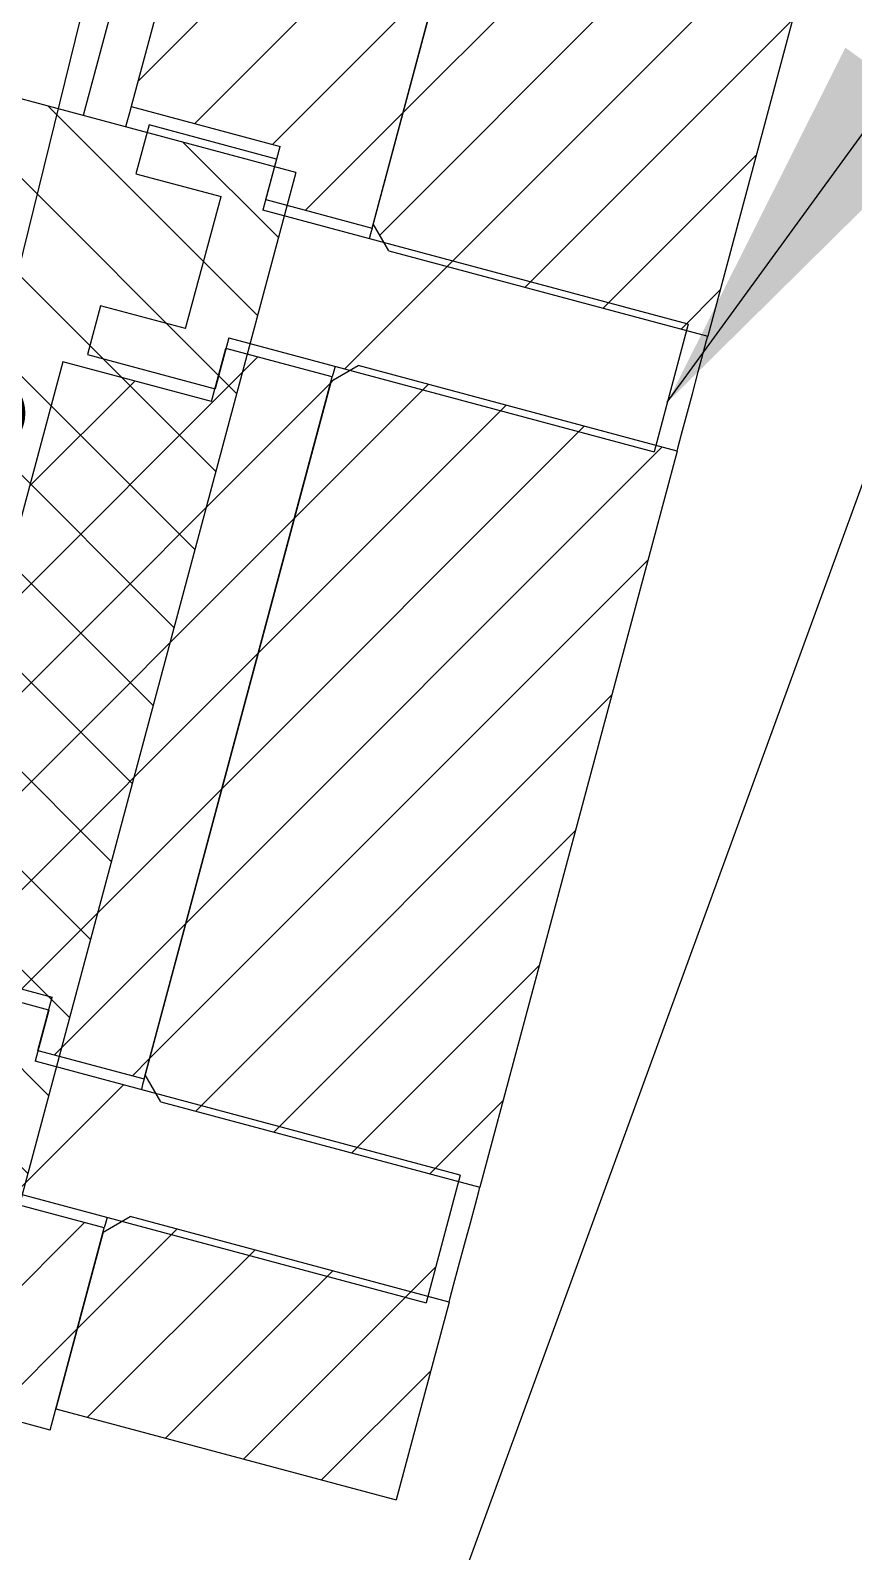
# Model space of a CAD drawing. Header units: millimetres. Extents: x 2 to 418, y 2 to 295.
# Drawn here: x 215.07 to 222.55, y 85.95 to 99.77 of the extents above; entities that cross this region are included whole.
import ezdxf

# ---------------------------------------------------------------- set-up
doc = ezdxf.new("R2010")
doc.units = ezdxf.units.MM
doc.dimstyles.new('SLDDIMSTYLE0', dxfattribs={"dimtxt": 0.18, "dimasz": 0.762, "dimexe": 0, "dimexo": 0.0625, "dimgap": 0, "dimtad": 0, "dimtih": 1, "dimtoh": 1, "dimdec": 0, "dimrnd": 1e-09, "dimzin": 0, "dimdsep": 46, "dimtxsty": 'Standard', "dimblk1": 'DOT', "dimblk2": 'DOT', "dimsah": 1, "dimcen": 0.09, "dimadec": 0, "dimazin": 0, "dimtfac": 0.762, "dimtdec": 0, "dimtofl": 0, "dimtmove": 0, "dimatfit": 3, "dimldrblk": 'DOT', "dimfxl": 1, "dimfrac": 2, "dimtolj": 1, "dimtzin": 0, "dimarcsym": 0})
doc.dimstyles.new('SLDDIMSTYLE1', dxfattribs={"dimtxt": 0.18, "dimasz": 3.556, "dimexe": 0, "dimexo": 0.0625, "dimgap": 0, "dimtad": 0, "dimtih": 1, "dimtoh": 1, "dimdec": 0, "dimrnd": 1e-09, "dimzin": 0, "dimdsep": 46, "dimtxsty": 'Standard', "dimsah": 1, "dimcen": 0.09, "dimadec": 0, "dimazin": 0, "dimtfac": 3.556, "dimtdec": 0, "dimtofl": 0, "dimtmove": 0, "dimatfit": 3, "dimfxl": 1, "dimfrac": 2, "dimtolj": 1, "dimtzin": 0, "dimarcsym": 0})
pattern_1 = [(45, (0, 0), (-0.4490128060534576, 0.4490128060534577), [])]
pattern_2 = [(45, (0, 0), (-2.245064030267288, 2.245064030267288), [])]

# ---------------------------------------------------------------- blocks, each defined once
blk = doc.blocks.new('_Dot')
at = {"color": 0, "linetype": 'ByBlock', "lineweight": -2}
blk.add_line((-0.5, 0), (-1, 0), dxfattribs=at)
at = {"color": 0, "linetype": 'ByBlock', "const_width": 0.5}
blk.add_lwpolyline([(-0.25, 0, 1), (0.25, 0, 1)], format="xyb", close=True, dxfattribs=at)

msp = doc.modelspace()

# ---------------------------------------------------------------- hatches: boundary and pattern name
at = {"linetype": 'Continuous', "lineweight": 18}
h = msp.add_hatch(dxfattribs=at)
h.set_pattern_fill('ANSI31', scale=0.2, style=0)
h.set_pattern_definition(pattern_1)
h.paths.add_polyline_path([(217.3382398159926, 98.71375595355772), (217.2088302934413, 98.23079304041319), (218.1747561197304, 97.97197399531066), (219.8829618174071, 104.3470844488185), (218.917035991118, 104.605903493921), (218.7876264685667, 104.1229405807765), (217.435330311762, 104.48528724392), (215.9859436591879, 99.07610261670126)], flags=0)
h = msp.add_hatch(dxfattribs=at)
h.set_pattern_fill('ANSI31', scale=0.2, style=0)
h.set_pattern_definition(pattern_1)
h.paths.add_polyline_path([(221.2243077166374, 96.98920491877679), (222.3268768487741, 101.1040489387682), (219.2359142046491, 101.9322698830963), (218.1851088815329, 98.01061102836267), (218.3265302377702, 97.76566205408434)], flags=0)
h = msp.add_hatch(dxfattribs=at)
h.set_pattern_fill('ANSI31', scale=0.2, angle=90, style=0)
h.set_pattern_definition([(135.0000000000002, (0, 0), (-0.4490128060534562, -0.4490128060534592), [])])
h.paths.add_polyline_path([(214.3755755624688, 86.8842017726114), (217.4814041036991, 98.47531168808023), (214.390441459574, 99.30353263240829), (211.2846129183438, 87.71242271693947)], flags=0)
h = msp.add_hatch(dxfattribs=at)
h.set_pattern_fill('ANSI31', style=0)
h.set_pattern_definition(pattern_2)
h.paths.add_polyline_path([(220.7360688399643, 95.93981328582731), (221.0466516940874, 97.0989242773742), (217.1829483889311, 98.13420045778429), (217.3071815305803, 98.59784485440304), (216.1480705390334, 98.90842770852606), (216.0293154857814, 98.46522781613396), (216.8020561468126, 98.25817258005195), (216.4805171158953, 97.05817258005193), (215.707776454864, 97.26522781613394), (215.589021401612, 96.82202792374167), (216.7481323931588, 96.51144506961865), (216.872365534808, 96.9750894662374)], flags=0)
h = msp.add_hatch(dxfattribs=at)
h.set_pattern_fill('ANSI31', scale=0.2, style=0)
h.set_pattern_definition(pattern_1)
h.paths.add_polyline_path([(216.1042037589102, 90.24456738499812), (217.8124094565869, 96.61967783850598), (216.8464836302978, 96.8784968836085), (216.7170741077466, 96.39553397046394), (215.3647779509419, 96.75788063360748), (213.9153912983677, 91.3486960063887), (215.2676874551724, 90.98634934324518), (215.1382779326212, 90.50338643010065)], flags=0)
h = msp.add_hatch(dxfattribs=at)
h.set_pattern_fill('ANSI31', scale=0.2, style=0)
h.set_pattern_definition(pattern_1)
h.paths.add_polyline_path([(216.1145565207127, 90.28320441805013), (216.25597787695, 90.0382554437718), (219.1537553558172, 89.26179830846425), (220.9447831479266, 95.94600502638458), (218.0470056690594, 96.72246216169215), (217.8020566947811, 96.58104080545485)], flags=0)
h = msp.add_hatch(dxfattribs=at)
h.set_pattern_fill('ANSI31', style=0)
h.set_pattern_definition(pattern_2)
h.paths.add_polyline_path([(218.6655164791442, 88.21240667551476), (218.9760993332672, 89.37151766706165), (215.1123960281109, 90.40679384747175), (215.2366291697601, 90.8704382440905), (214.0775181782132, 91.1810210982135), (213.9587631249612, 90.73782120582136), (214.7315037859925, 90.53076596973933), (214.4099647550751, 89.33076596973932), (213.6372240940438, 89.53782120582134), (213.5184690407918, 89.09462131342913), (214.6775800323387, 88.7840384593061), (214.8018131739879, 89.24768285592485)], flags=0)
h = msp.add_hatch(dxfattribs=at)
h.set_pattern_fill('ANSI31', scale=0.2, style=0)
h.set_pattern_definition(pattern_1)
h.paths.add_polyline_path([(212.9318789269782, 87.67817786649023), (215.2501009100719, 87.05701215824419), (215.7418570957667, 88.89227122819342), (214.7759312694776, 89.15109027329595), (214.6465217469264, 88.66812736015139), (213.2942255901217, 89.03047402329493)], flags=0)
h = msp.add_hatch(dxfattribs=at)
h.set_pattern_fill('ANSI31', scale=0.2, style=0)
h.set_pattern_definition(pattern_1)
h.paths.add_polyline_path([(218.3928273632158, 86.42197637917438), (218.8742307871065, 88.21859841607204), (215.9764533082393, 88.99505555137961), (215.731504333961, 88.8536341951423), (215.3018647190908, 87.25019732350245)], flags=0)

# ---------------------------------------------------------------- linework, layer by layer
at = {"color": 7, "linetype": 'Continuous', "lineweight": 25}
for p, q in [((217.4353303486, 104.4852878573), (215.9859435731, 99.0761022689)), ((218.1747557693, 97.9719739082), (219.8829615587, 104.3470855477)), ((219.2359143966, 101.9322689297), (218.1851090961, 98.010611129)), ((222.3268764192, 101.1040474894), (221.22430821, 96.9892050745)), ((217.4814039939, 98.4753112914), (214.3904415989, 99.3035327318)), ((215.9859435731, 99.0761022689), (217.3382395976, 98.7137566926)), ((216.1480704421, 98.9084284427), (216.0293156379, 98.4652276757)), ((217.3071818524, 98.5978450301), (216.1480704421, 98.9084284427)), ((217.2088304633, 98.2307936671), (217.3382395976, 98.7137566926)), ((217.3071818524, 98.5978450301), (217.1829486364, 98.1341998699)), ((217.4814039939, 98.4753112914), (214.3755754554, 86.884201658)), ((216.0293156379, 98.4652276757), (216.8020563298, 98.2581730606)), ((216.4805168384, 97.0581721189), (216.8020563298, 98.2581730606)), ((217.2088304633, 98.2307936671), (218.1747557693, 97.9719739082)), ((221.0466513508, 97.0989238145), (217.1829486364, 98.1341998699)), ((218.3265300566, 97.765661371), (218.1851090961, 98.010611129)), ((218.3265300566, 97.765661371), (221.22430821, 96.9892050745)), ((215.7077761465, 97.265228224), (215.5890213424, 96.822027457)), ((216.4805168384, 97.0581721189), (215.7077761465, 97.265228224)), ((216.8723652237, 96.9750892045), (216.7481327527, 96.5114455344)), ((216.8723652237, 96.9750892045), (220.7360686832, 95.9398131492)), ((221.0466513508, 97.0989238145), (220.7360686832, 95.9398131492)), ((216.7170742625, 96.3955338719), (216.8464833969, 96.8784968974)), ((217.812409448, 96.6196771385), (216.8464833969, 96.8784968974)), ((215.3647782379, 96.7578809383), (213.9153914624, 91.3486953499)), ((216.7170742625, 96.3955338719), (215.3647782379, 96.7578809383)), ((215.5890213424, 96.822027457), (216.7481327527, 96.5114455344)), ((217.8020568663, 96.5810414078), (218.0470058793, 96.7224623682)), ((220.9447832876, 95.9460045817), (218.0470058793, 96.7224623682)), ((216.1042036587, 90.2445669892), (217.812409448, 96.6196771385)), ((217.8020568663, 96.5810414078), (216.1145562404, 90.28320421)), ((220.9447832876, 95.9460045817), (219.1537553543, 89.2617981555)), ((213.9153914624, 91.3486953499), (215.267687487, 90.9863497736)), ((215.2366289967, 90.870438111), (214.0775183314, 91.1810215237)), ((215.1382776075, 90.5033867481), (215.267687487, 90.9863497736)), ((215.2366289967, 90.870438111), (215.1123957807, 90.406794441)), ((215.1382776075, 90.5033867481), (216.1042036587, 90.2445669892)), ((218.9760992402, 89.3715183856), (215.1123957807, 90.406794441)), ((216.2559779459, 90.0382559421), (216.1145562404, 90.28320421)), ((216.2559779459, 90.0382559421), (219.1537553543, 89.2617981555)), ((214.8018131131, 89.2476822855), (218.6655165726, 88.2124062302)), ((218.9760992402, 89.3715183856), (218.6655165726, 88.2124062302)), ((215.7418573373, 88.8922717097), (214.7759312862, 89.1510899784)), ((215.7315040105, 88.8536344888), (215.9764530235, 88.9950554492)), ((218.8742304319, 88.2185991528), (215.9764530235, 88.9950554492)), ((215.2501011365, 87.0570119145), (215.7418573373, 88.8922717097)), ((215.7315040105, 88.8536344888), (215.3018647903, 87.2501972737)), ((218.8742304319, 88.2185991528), (218.3928275579, 86.4219765785)), ((215.2501011365, 87.0570119145), (212.9318790608, 87.6781779947)), ((215.3018647903, 87.2501972737), (218.3928275579, 86.4219765785))]:
    msp.add_line(p, q, dxfattribs=at)
at = {"color": 8, "linetype": 'Continuous', "lineweight": 25}
msp.add_line((216.0136835748, 100.7251109602), (215.5495526367, 98.9929493191), dxfattribs=at)
at = {"color": 7, "linetype": 'Continuous', "lineweight": 25, "flags": 128}
for points in [[(215.9859435731, 99.0761022689), (215.9707428986, 99.0193720581), (215.9359226101, 98.8894220116)], [(218.1747557693, 97.9719739082), (218.1609654897, 97.9205052974), (218.1488739425, 97.8753816011)], [(220.9447832876, 95.9460045817), (220.9554219716, 95.9857087257), (220.9857182675, 96.0987787368), (221.0310610109, 96.2679978134), (221.0845457488, 96.4676048281), (221.1380304867, 96.6672133329), (221.18337174, 96.8364324095), (221.2136687809, 96.9495009305), (221.22430821, 96.9892050745)], [(217.8382912749, 96.7162709358), (217.8262004727, 96.6711472394), (217.812409448, 96.6196771385)], [(216.1042036587, 90.2445669892), (216.090412634, 90.1930983784), (216.0783218318, 90.1479746821)], [(218.8742304319, 88.2185991528), (218.884869861, 88.2583032968), (218.9151661569, 88.3713718178), (218.9605081552, 88.5405908944), (219.0139928931, 88.7401979091), (219.0674776309, 88.9398064139), (219.1128196293, 89.1090254905), (219.1431166702, 89.2220940115), (219.1537553543, 89.2617981555)], [(215.7677391642, 88.9888640168), (215.755648362, 88.9437403204), (215.7418573373, 88.8922717097)]]:
    msp.add_lwpolyline(points, dxfattribs=at)

# ---------------------------------------------------------------- leaders
at = {"color": 7, "linetype": 'Continuous', "lineweight": 0}
for points, dimstyle in [([(220.8565984498, 96.3896359135), (248.7285847253, 134.7415365862)], 'SLDDIMSTYLE1'), ([(215.8686684115, 77.1377022646), (236.6729245453, 134.0987132611)], 'SLDDIMSTYLE0'), ([(214.6433002103, 96.2894692114), (223.9219440763, 133.9426823894)], 'SLDDIMSTYLE0')]:
    msp.add_leader(points, dimstyle=dimstyle, dxfattribs=at)

doc.saveas('drawing.dxf')
